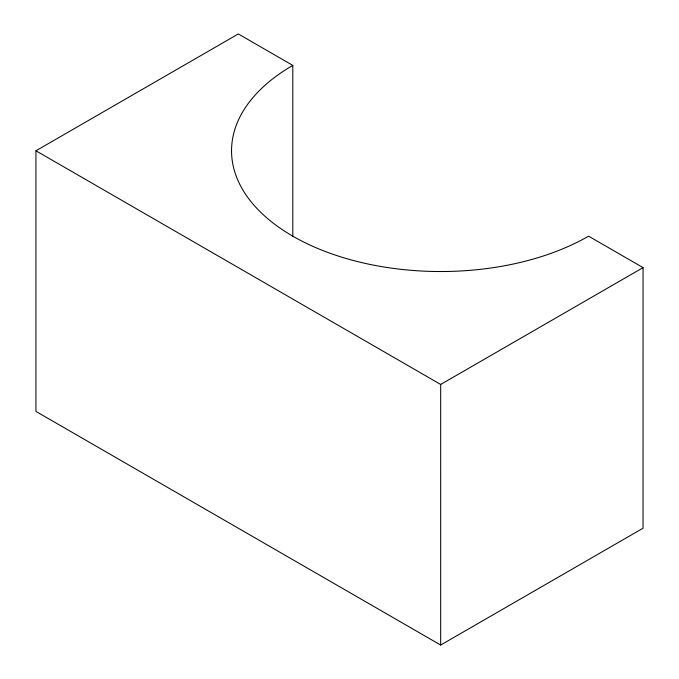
<?xml version="1.0" encoding="UTF-8"?>
<svg xmlns="http://www.w3.org/2000/svg" width="679" height="679" viewBox="0 0 679 679"><rect width="100%" height="100%" fill="white"/><g stroke="black" fill="none" stroke-linecap="round" stroke-linejoin="round"><path stroke-width="1.02" d="M440.679 645.05L440.688 384.458L643.055 267.619L588.566 236.165A209.14 120.743 0 0 1 292.802 236.165A209.14 120.743 0 0 1 292.802 65.405L238.312 33.95L35.945 150.789L35.945 411.423L440.679 645.05L643.047 528.211L643.055 267.619M35.945 150.789L440.688 384.458M292.802 65.405L292.802 236.699"/></g></svg>
